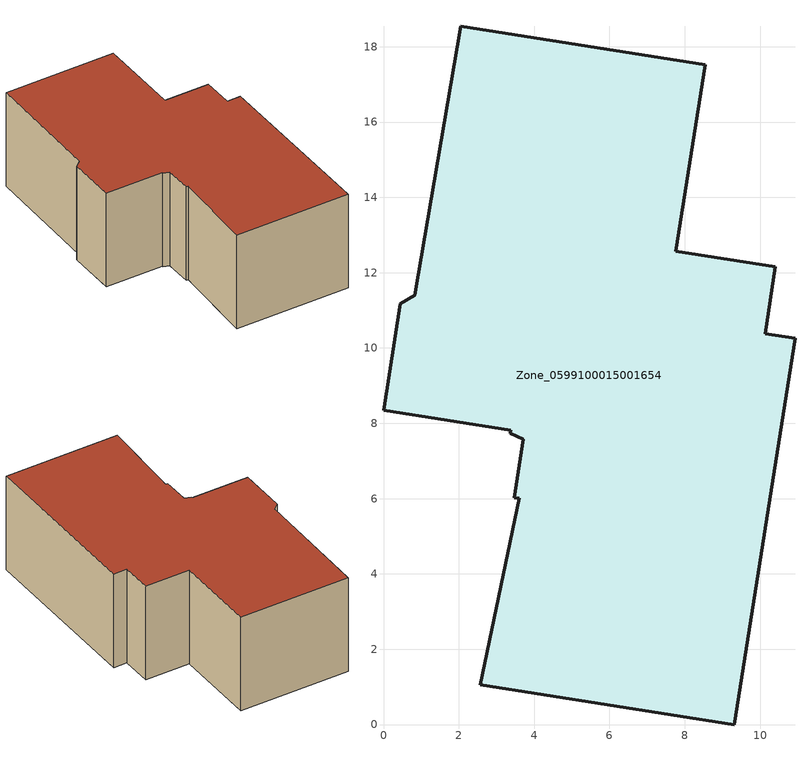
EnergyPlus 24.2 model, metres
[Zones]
Zone_0599100015001654
 floor ground (C_G): 3.37,7.74 3.38,7.82 0,8.35 0.44,11.18 0.83,11.4 2.06,18.54 8.55,17.52 7.77,12.57 10.41,12.16 10.14,10.38 10.93,10.26 9.32,0 2.57,1.05 3.6,6 3.47,6.02 3.71,7.58 z0.84
 wall outside (C_F): 9.32,0 10.93,10.26 10.14,10.38 10.41,12.16 7.77,12.57 8.55,17.52 2.06,18.54 0.83,11.4 0.44,11.18 0,8.35 3.38,7.82 3.37,7.74 3.71,7.58 3.47,6.02 3.6,6 2.57,1.05 9.32,0 z0.84:6.76
 roof outside (C_R): 0.83,11.4 0.44,11.18 0,8.35 3.38,7.82 3.37,7.74 3.71,7.58 3.47,6.02 3.6,6 2.57,1.05 9.32,0 10.93,10.26 10.14,10.38 10.41,12.16 7.77,12.57 8.55,17.52 2.06,18.54 z6.76
[BUILDING]
Pand.0599100015001654: North Axis=0; Terrain=City; Loads Convergence Tolerance Value=0.04; Temperature Convergence Tolerance Value=0.4; Solar Distribution=FullExterior; Maximum Number of Warmup Days=25; Minimum Number of Warmup Days=1
[Site:Location]
Rotterdam.The.Hague.AP_ZH_NLD Design_Conditions: Latitude=51.96; Longitude=4.45; Time Zone=1; Elevation=-4.5
[SITE:GROUNDTEMPERATURE:BUILDINGSURFACE]
18, 18, 18, 18, 18, 18, 18, 18, 18, 18, 18, 18
[MATERIAL] Thermal Absorptance=0.9; Solar Absorptance=0.7; Visible Absorptance=0.7
Name | Roughness | Thickness | Conductivity | Density | Specific Heat
G.D.1975-1991 | MediumSmooth | 0.15 | 0.288461 | 540 | 1210
F.D.1975-1991 | Rough | 0.3 | 0.230769 | 1920 | 840
R.D.1975-1991 | MediumRough | 0.2 | 0.153846 | 1500 | 1000
[CONSTRUCTION]
C_G: G.D.1975-1991
C_F: F.D.1975-1991
C_R: R.D.1975-1991
[ZONE]
Zone_0599100015001654: Type=1; Multiplier=1; Ceiling Height=Autocalculate; Volume=Autocalculate; Floor Area=autocalculate; Part of Total Floor Area=Yes
[ZONEINFILTRATION:DESIGNFLOWRATE]
Infil_Zone_0599100015001654: Zone or ZoneList or Space or SpaceList=Zone_0599100015001654; Schedule=AlwaysOn; Design Flow Rate Calculation Method=Flow/Area; Flow Rate per Floor Area=0.0042; Constant Term Coefficient=1; Temperature Term Coefficient=0; Velocity Term Coefficient=0; Velocity Squared Term Coefficient=0
[HVACTEMPLATE:ZONE:IDEALLOADSAIRSYSTEM]
Zone_0599100015001654: Maximum Heating Supply Air Temperature=50; Minimum Cooling Supply Air Temperature=13; Maximum Heating Supply Air Humidity Ratio=0.0156; Minimum Cooling Supply Air Humidity Ratio=0.0077; Heating Limit=NoLimit; Cooling Limit=NoLimit; Dehumidification Control Type=ConstantSensibleHeatRatio; Cooling Sensible Heat Ratio=0.7; Dehumidification Setpoint=60; Humidification Control Type=None; Humidification Setpoint=30; Outdoor Air Method=None; Outdoor Air Flow Rate per Person=0.00944; Outdoor Air Flow Rate per Zone Floor Area=0; Outdoor Air Flow Rate per Zone=0; Demand Controlled Ventilation Type=None; Outdoor Air Economizer Type=NoEconomizer; Heat Recovery Type=None; Sensible Heat Recovery Effectiveness=0.7; Latent Heat Recovery Effectiveness=0.65
[ZONECONTROL:THERMOSTAT]
ThermostatControl_Zone_0599100015001654: Zone or ZoneList=Zone_0599100015001654; Control Type Schedule=DualSetpointControlType; Control 1=Thermostat_Zone_0599100015001654; Temperature Difference Between Cutout And Setpoint=0
[THERMOSTATSETPOINT:DUALSETPOINT]
Thermostat_Zone_0599100015001654: Heating Setpoint Temperature Schedule=HeatingSetpoint_Zone_0599100015001654; Cooling Setpoint Temperature Schedule=CoolingSetpoint_Zone_0599100015001654
[SCHEDULE:COMPACT]
HeatingSetpoint_Zone_0599100015001654: Through: 12/31, For: AllDays, Until: 24:00, 21
CoolingSetpoint_Zone_0599100015001654: Through: 12/31, For: AllDays, Until: 24:00, 24
DualSetpointControlType: Through: 12/31, For: AllDays, Until: 24:00, 4
AlwaysOn: Through: 12/31, For: AllDays, Until: 24:00, 1
